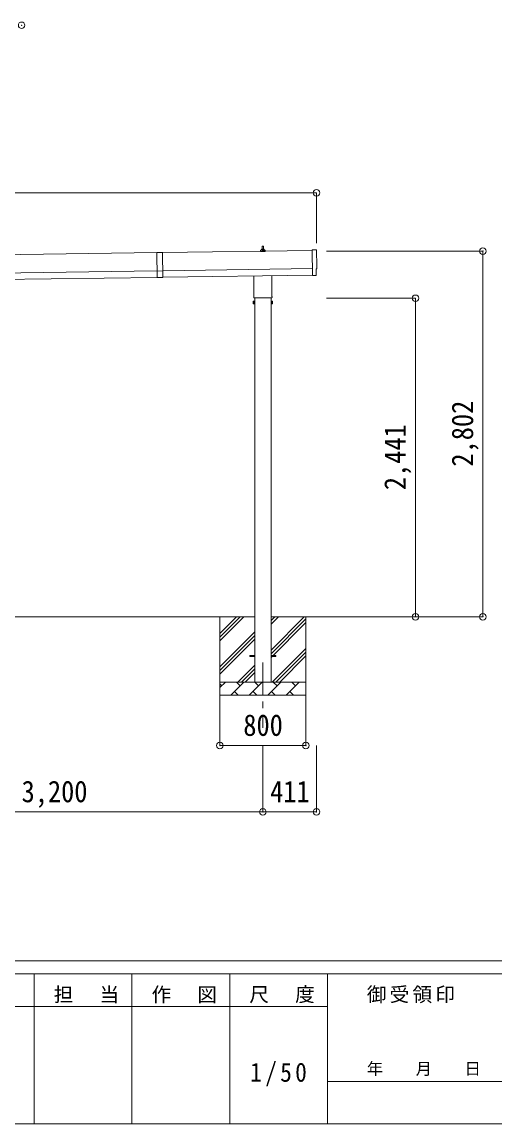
# Model space of a CAD drawing. Units: millimetres at full size, sheet at 1:50. Extents: x -14053 to 14053, y -9700 to 9700.
# Drawn here: x 5159 to 8785, y -9700 to -1256 of the extents above; entities that cross this region are included whole.
import ezdxf
from ezdxf.enums import TextEntityAlignment as Align

# ---------------------------------------------------------------- set-up
doc = ezdxf.new("R2010")
doc.units = ezdxf.units.MM
doc.header["$LTSCALE"] = 50
doc.header["$PDMODE"] = 32
doc.header["$PDSIZE"] = 50
doc.linetypes.add('CHAIN1', pattern=[8, 5, -1, 1, -1])
for name, color, linetype, lineweight in [('0-0_0', 7, 'Continuous', 9), ('0-1_Defpoints', 4, 'Continuous', 9), ('0-6_PARTS1', 6, 'Continuous', 9), ('F-0', 7, 'Continuous', 9)]:
    doc.layers.add(name, color=color, linetype=linetype, lineweight=lineweight)
doc.styles.add('ＭＳ ゴシック', font='')
doc.styles.get('ＭＳ ゴシック').set_extended_font_data('MS Gothic')

msp = doc.modelspace()

# ---------------------------------------------------------------- linework, layer by layer
at = {"layer": '0-0_0'}
for p, q in [((6943, -5813.82), (3868, -5813.82)), ((6675.5, -5813.82), (6675.5, -6413.82)), ((6675.5, -5998.87), (6860.55, -5813.82)), ((6675.5, -5970.59), (6832.27, -5813.82)), ((6675.5, -5942.3), (6803.98, -5813.82)), ((7068, -6068.92), (7323.1, -5813.82)), ((7068, -5870.93), (7125.11, -5813.82)), ((7068, -5842.64), (7096.83, -5813.82)), ((8411.38, -5813.82), (7068, -5813.82)), ((7335.5, -5813.82), (7335.5, -6413.82)), ((7068, -6097.2), (7335.5, -5829.7)), ((7068, -6125.49), (7335.5, -5857.99)), ((6675.5, -6196.86), (6943, -5929.36)), ((6675.5, -6225.14), (6943, -5957.64)), ((6675.5, -6253.43), (6943, -5985.93)), ((7077.66, -6313.82), (7335.5, -6055.98)), ((7105.94, -6313.82), (7335.5, -6084.26)), ((7134.23, -6313.82), (7335.5, -6112.55)), ((6813.1, -6313.82), (6943, -6183.92)), ((6841.39, -6313.82), (6943, -6212.2)), ((6869.67, -6313.82), (6943, -6240.49)), ((6675.5, -6313.82), (7335.5, -6313.82)), ((6675.5, -6356.71), (6718.4, -6313.82)), ((6689.84, -6342.37), (6675.5, -6328.03)), ((6759.82, -6413.82), (6859.82, -6313.82)), ((6831.26, -6342.37), (6802.71, -6313.82)), ((6901.24, -6413.82), (7001.24, -6313.82)), ((6972.69, -6342.37), (6944.13, -6313.82)), ((7042.66, -6413.82), (7142.66, -6313.82)), ((7114.11, -6342.37), (7085.55, -6313.82)), ((7184.08, -6413.82), (7284.08, -6313.82)), ((7255.53, -6342.37), (7226.97, -6313.82)), ((7332.22, -6313.82), (7335.5, -6310.54)), ((7335.5, -6413.82), (6675.5, -6413.82)), ((6788.37, -6385.27), (6816.92, -6413.82)), ((6929.79, -6385.27), (6958.35, -6413.82)), ((7071.21, -6385.27), (7099.77, -6413.82)), ((7212.63, -6385.27), (7241.19, -6413.82))]:
    msp.add_line(p, q, dxfattribs=at)
at = {"layer": '0-1_Defpoints'}
for p, q in [((6191.68, -3022.6), (227.78, -3107.8)), ((6191.66, -3021.6), (6194.41, -3213.58)), ((7383.1, -3005.58), (6236.67, -3021.96)), ((6987.25, -3013.63), (6987.25, -3005.92)), ((7023.75, -3013.63), (6987.25, -3013.63)), ((6987.64, -3005.13), (7023.37, -3005.13)), ((6988.02, -3004.95), (6994.74, -3003.32)), ((6995.12, -3003.13), (7015.89, -3003.13)), ((6995.5, -3002.34), (6995.5, -2998.13)), ((6996.5, -2998.13), (7014.5, -2998.13)), ((6999.5, -2998.13), (7000.23, -2974.61)), ((7001.23, -2973.63), (7009.78, -2973.63)), ((7010.78, -2974.61), (7011.5, -2998.13)), ((7015.5, -3002.34), (7015.5, -2998.13)), ((7022.99, -3004.95), (7016.27, -3003.32)), ((7023.75, -3013.63), (7023.75, -3005.92)), ((229.78, -3247.79), (6193.68, -3162.59)), ((6238.7, -3163.45), (6193.7, -3164.09)), ((6238.67, -3161.95), (7385.1, -3145.57)), ((6239.39, -3211.94), (7385.82, -3195.56)), ((6937.2, -3357.62), (6937.2, -3201.97)), ((7073.8, -3200.02), (7073.8, -3357.62)), ((7385.86, -3198.33), (7385.87, -3199.33)), ((7405.5, -3199.05), (7412.41, -3198.59)), ((230.5, -3297.78), (6194.39, -3212.58)), ((6239.4, -3212.94), (6194.41, -3213.58)), ((6935.5, -3366.39), (6935.5, -3360.89)), ((7073.44, -3369.89), (6937.57, -3369.89)), ((6943, -3369.89), (6943, -6313.82)), ((7068, -6313.82), (7068, -3369.89)), ((7075.5, -3360.89), (7075.5, -3366.39)), ((6931.5, -3395.89), (6932.26, -3394.58)), ((6931.5, -3395.89), (6931.5, -3412.89)), ((6931.5, -3412.89), (6932.26, -3414.21)), ((6938.5, -3399.48), (6932.26, -3399.48)), ((6938.5, -3409.3), (6932.26, -3409.3)), ((6938.5, -3414.21), (6932.26, -3414.21)), ((6941, -3413.59), (6938.5, -3413.59)), ((7070, -3413.59), (7072.5, -3413.59)), ((7072.5, -3399.48), (7078.74, -3399.48)), ((7072.5, -3409.3), (7078.74, -3409.3)), ((7072.5, -3414.21), (7078.74, -3414.21)), ((7079.5, -3395.89), (7078.74, -3394.58)), ((7079.5, -3412.89), (7078.74, -3414.21)), ((7079.5, -3395.89), (7079.5, -3412.89)), ((6905.5, -6109.32), (6943, -6109.32)), ((6905.5, -6118.32), (6905.5, -6109.32)), ((6905.5, -6118.32), (6943, -6118.32)), ((7068, -6109.32), (7105.5, -6109.32)), ((7068, -6118.32), (7105.5, -6118.32)), ((7105.5, -6118.32), (7105.5, -6109.32))]:
    msp.add_line(p, q, dxfattribs=at)
at = {"layer": '0-1_Defpoints', "color": 7, "linetype": 'CHAIN1'}
msp.add_line((7005.5, -6163.82), (7005.5, -6663.82), dxfattribs=at)
at = {"layer": '0-1_Defpoints'}
for points in [[(6191.66, -3021.6), (6236.66, -3020.96), (6239.4, -3212.94)], [(7414.62, -3001.7), (7383.03, -3000.5), (7385.86, -3198.33)], [(7404.75, -3198.79), (7404.08, -3198.17), (7385.87, -3199.33)], [(7415.21, -3195.56), (7414.54, -3148.53), (7415.14, -3148.53)], [(6938.5, -3414.21), (6938.5, -3394.58), (6932.26, -3394.58)], [(6938.5, -3413.59), (6938.5, -3395.19), (6941, -3395.19)], [(7072.5, -3413.59), (7072.5, -3395.19), (7070, -3395.19)], [(7072.5, -3414.21), (7072.5, -3394.58), (7078.74, -3394.58)]]:
    msp.add_lwpolyline(points, dxfattribs=at)
for points in [[(6941, -3414.89), (6941, -3393.89), (6943, -3393.89), (6943, -3414.89)], [(7070, -3414.89), (7070, -3393.89), (7068, -3393.89), (7068, -3414.89)]]:
    msp.add_lwpolyline(points, close=True, dxfattribs=at)
for centre, radius, start, end in [((6988.25, -3005.92), 1, 103.62699, 180), ((6994.5, -3002.34), 1, 283.62699, 0), ((6999.59, -2998.76), 4.13, 90, 171.17633), ((6996.5, -2999.13), 1, 90, 180), ((7001.23, -2974.63), 1, 90, 178.60509), ((7008.84, -2998.13), 4.83, 133.60282, 180), ((7002.17, -2998.13), 4.83, 0, 46.39718), ((7009.78, -2974.63), 1, 1.39491, 90), ((7011.42, -2998.76), 4.13, 8.82367, 90), ((7014.5, -2999.13), 1, 0, 90), ((7016.5, -3002.34), 1, 180, 256.37301), ((7022.75, -3005.92), 1, 0, 76.37301), ((6939.5, -3360.89), 4, 125.09963, 180), ((6939.5, -3366.39), 4, 180, 194.47751), ((6939.5, -3366.39), 4, 194.47751, 241.04498), ((7071.5, -3366.39), 4, 298.95502, 345.52249), ((7071.5, -3360.89), 4, 0, 54.90037), ((7071.5, -3366.39), 4, 345.52249, 0), ((6947.74, -3404.39), 16.24, 162.41205, 197.58795), ((6935.85, -3397.03), 4.34, 145.61575, 214.38425), ((6935.85, -3411.75), 4.34, 145.61575, 214.38425), ((7063.26, -3404.39), 16.24, 342.41205, 17.58795), ((7075.16, -3397.03), 4.34, 325.61575, 34.38425), ((7075.16, -3411.75), 4.34, 325.61575, 34.38425)]:
    msp.add_arc(centre, radius, start, end, dxfattribs=at)
for centre, major_axis, ratio, start_param, end_param in [((7414.51, -3004.69), (3, 0.04), 0.99863, 6.2683889, 7.8016218), ((12180.89, -3007.04), (-4762.89, -68.04), 0.99863, 6.2683889, 6.2976778), ((7405.43, -3198.05), (0.737, -0.68), 0.9974, 4.712389, 5.5252311), ((7412.21, -3195.59), (2.21, -2.04), 0.9974, 5.5252311, 7.0411395), ((7415.08, -3144.13), (4.41, 0.06), 0.99863, 4.712389, 6.2976778)]:
    msp.add_ellipse(centre, major_axis=major_axis, ratio=ratio, start_param=start_param, end_param=end_param, dxfattribs=at)
at = {"layer": '0-6_PARTS1'}
for p, q in [((196.5, -2565), (7416.5, -2565)), ((7416.5, -2565), (7416.5, -2949.3)), ((8692.02, -3011.78), (7494.44, -3011.78)), ((8692.02, -5813.82), (8692.02, -3011.78)), ((8175.39, -3372.81), (7494.44, -3372.81)), ((8175.39, -5813.82), (8175.39, -3372.81)), ((8175.39, -5813.82), (7494.44, -5813.82)), ((8692.02, -5813.82), (7494.44, -5813.82)), ((6675.5, -6800.58), (6675.5, -6413.82)), ((7335.5, -6800.58), (7335.5, -6413.82)), ((6675.5, -6800.58), (7335.5, -6800.58)), ((7005.5, -7309.03), (7005.5, -6800.58)), ((7416.5, -7309.03), (7416.5, -6800.58)), ((3805.5, -7309.03), (7005.5, -7309.03)), ((7005.5, -7309.03), (7416.5, -7309.03))]:
    msp.add_line(p, q, dxfattribs=at)
for p in [(5155.77, -1281.09), (7416.5, -2565), (8692.02, -3011.78), (8175.39, -3372.81), (8175.39, -5813.82), (8692.02, -5813.82), (6675.5, -6800.58), (7335.5, -6800.58), (7005.5, -7309.03), (7416.5, -7309.03)]:
    msp.add_point(p, dxfattribs=at)
at = {"layer": 'F-0', "color": 5, "lineweight": 5}
for p, q in [((-14053.43, -8450), (13346.57, -8450)), ((-14053.43, -8550), (8901.98, -8550)), ((5251.97, -8550), (5251.97, -9700)), ((6001.97, -8550), (6001.97, -9700)), ((6751.97, -8550), (6751.97, -9700)), ((7501.97, -8550), (7501.97, -9700)), ((4501.97, -8800), (7501.97, -8800)), ((7501.97, -9375), (8901.98, -9375)), ((-14053.43, -9700), (13346.57, -9700))]:
    msp.add_line(p, q, dxfattribs=at)

# ---------------------------------------------------------------- texts
at = {"layer": '0-6_PARTS1', "color": 7, "style": 'ＭＳ ゴシック', "width": 0.9}
for s, p in [('2,802', (8667.02, -4662.8)), ('2,441', (8150.39, -4843.31))]:
    msp.add_text(s, height=165, rotation=90, dxfattribs=at).set_placement(p, align=Align.BOTTOM_LEFT)
for s, p in [('800', (6855.5, -6775.58)), ('3,200', (5155.5, -7284.03)), ('411', (7061, -7284.03))]:
    msp.add_text(s, height=165, dxfattribs=at).set_placement(p, align=Align.BOTTOM_LEFT)
at = {"layer": 'F-0', "style": 'ＭＳ ゴシック'}
msp.add_text('年\u3000\u3000月\u3000\u3000日', height=91.64, dxfattribs=at).set_placement((7801.98, -9350), align=Align.BOTTOM_LEFT)
at = {"layer": 'F-0', "attachment_point": 7, "style": 'ＭＳ ゴシック'}
for s, insert, char_height in [('\\T1.17;担\u3000当', (5401.98, -8775), 110), ('\\T1.17;作\u3000図', (6151.97, -8775), 110), ('\\T1.17;尺\u3000度', (6901.98, -8775), 110), ('\\T1.17;御受領印', (7801.97, -8775), 110), ('\\T1.28;\\W0.9;1/50', (6908.22, -9412.5), 146.6)]:
    msp.add_mtext(s, dxfattribs=dict(at, insert=insert, char_height=char_height))

doc.saveas('drawing.dxf')
